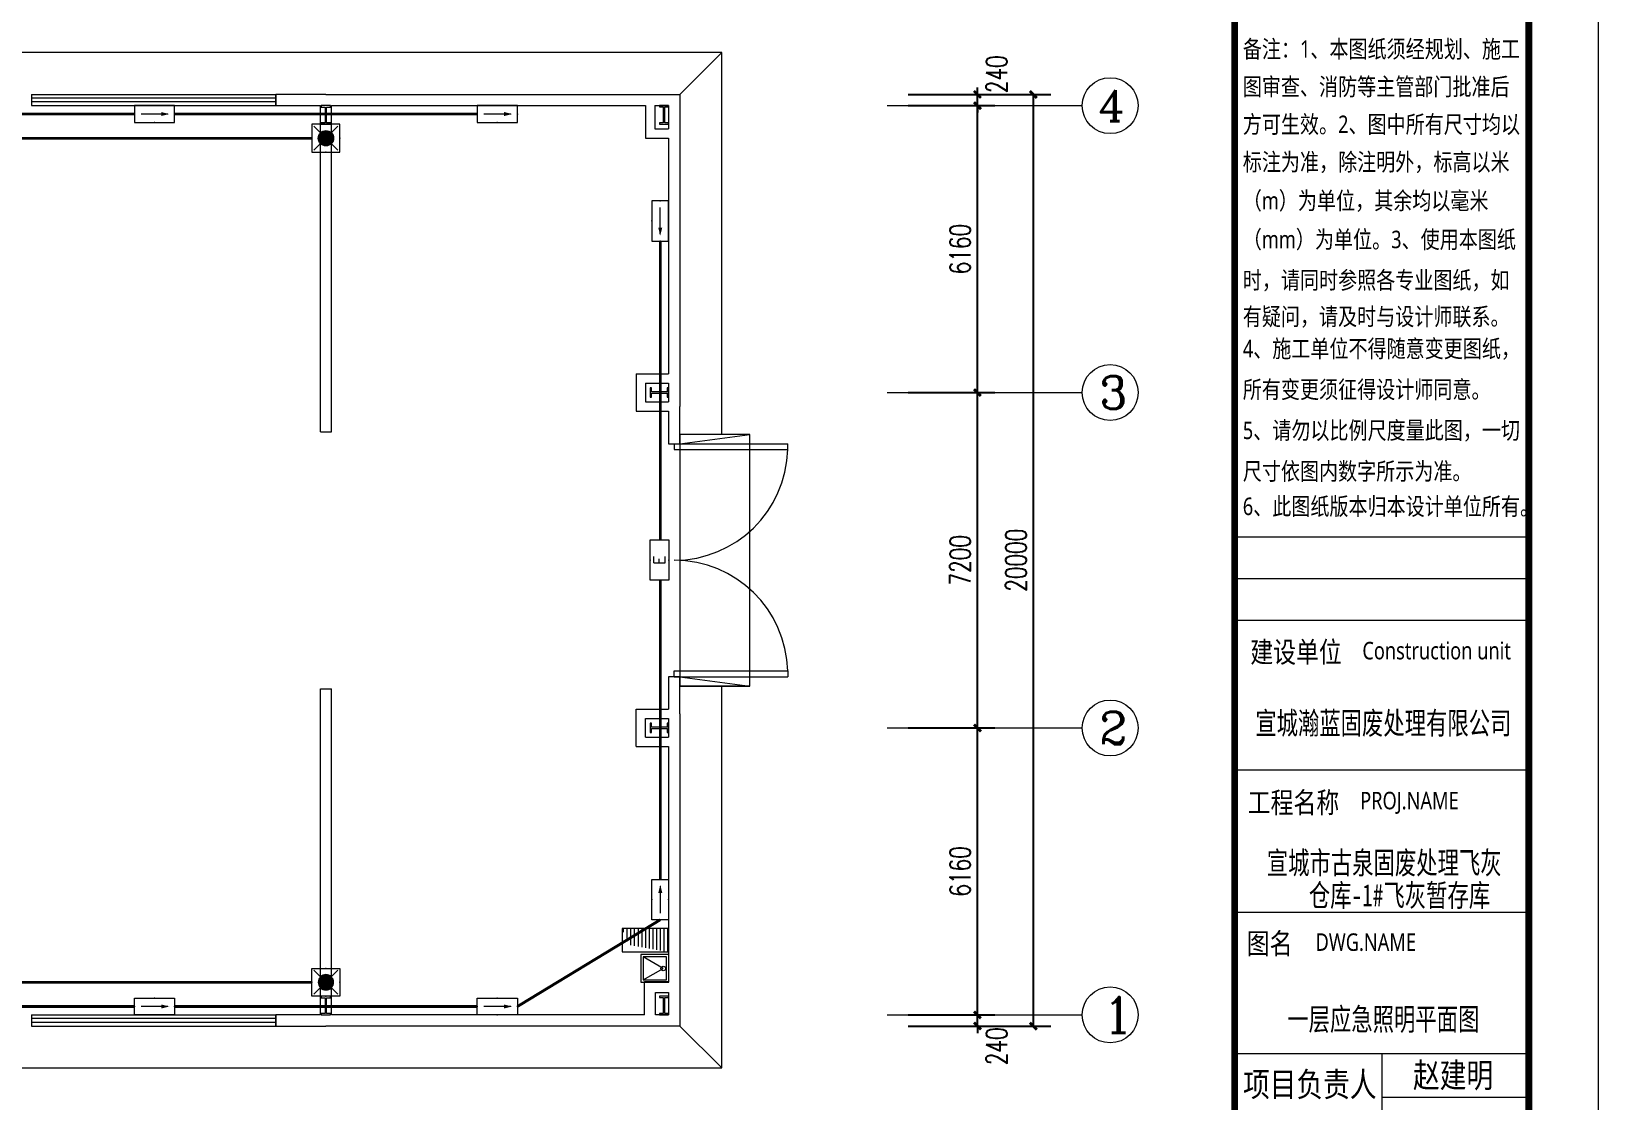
# Model space of a CAD drawing. Header units: inches. Extents: x -3272461 to -2504170, y 403793 to 1071042.
# Drawn here: x -2974356 to -2940702, y 657795 to 680750 of the extents above; entities that cross this region are included whole.
import ezdxf
from ezdxf.enums import TextEntityAlignment as Align

# ---------------------------------------------------------------- set-up
doc = ezdxf.new("R2010")
doc.units = ezdxf.units.IN
doc.header["$LTSCALE"] = 1000
doc.header["$MEASUREMENT"] = 0
doc.header["$PDSIZE"] = -5
doc.linetypes.add('DASH', pattern=[0.35, 0.25, -0.1])
doc.layers.get('0').update_dxf_attribs({"lineweight": 18})
for name, color, linetype, lineweight in [('0-TK', 4, 'Continuous', 18), ('AXIS', 30, 'Continuous', 18), ('EQUIP-照明', 3, 'Continuous', 18), ('jc', 8, 'Continuous', 18), ('PUB_TITLE', 153, 'Continuous', 18), ('TEL_TEXT', 7, 'Continuous', 18), ('WIRE-应急', 5, 'DASH', 18), ('图签文字', 4, 'Continuous', 18)]:
    doc.layers.add(name, color=color, linetype=linetype, lineweight=lineweight)
doc.styles.add('-黑体', font='', dxfattribs={"width": 0.7})
doc.styles.add('_TCH_AXIS', font='complex.shx', dxfattribs={"bigfont": 'gbcbig.shx'})
doc.styles.add('_TCH_DIM_T3', font='simplex.shx', dxfattribs={"width": 0.705882, "bigfont": 'gbcbig.shx'})
doc.styles.add('_TEL_DIM', font='simplex.shx', dxfattribs={"width": 0.8, "bigfont": 'hztxt.shx'})
doc.styles.get("Standard").update_dxf_attribs({"font": 'gbenor.shx', "bigfont": 'gbcbig.shx'})
doc.styles.add('建筑图签-黑', font='', dxfattribs={"width": 0.7})
doc.styles.get('-黑体').set_extended_font_data('微软雅黑')
doc.styles.get('建筑图签-黑').set_extended_font_data('黑体')
doc.dimstyles.new('_TCH_ARCH&&150', dxfattribs={"dimtxt": 446.25, "dimasz": 150, "dimexe": 375, "dimexo": 450, "dimgap": 150, "dimtad": 1, "dimdec": 0, "dimzin": 0, "dimdsep": 46, "dimtxsty": '_TCH_DIM_T3', "dimblk": 'ARCHTICK', "dimcen": 0.09, "dimdle": 300, "dimclrt": 7, "dimazin": 2, "dimtfac": 1, "dimtdec": 0, "dimtix": 1, "dimtmove": 2, "dimatfit": 3, "dimfxl": 1, "dimtolj": 1, "dimarcsym": 0})

# ---------------------------------------------------------------- blocks, each defined once
blk = doc.blocks.new('_ArchTick_0')
at = {"color": 0, "linetype": 'ByBlock'}
blk.add_lwpolyline([(-0.5, -0.5, 0.4, 0.4, 0), (0.5, 0.5, 0.4, 0.4, 0)], format="xyseb", dxfattribs=at)
blk = doc.blocks.new('*X224')
at = {"layer": 'AXIS', "color": 0, "lineweight": -2}
for p, q in [((-2955080, 679396), (-2952466, 679396)), ((-2952841, 659396), (-2952841, 679396)), ((-2955080, 659396), (-2952466, 659396))]:
    blk.add_line(p, q, dxfattribs=at)
at = {"layer": 'AXIS', "color": 0, "lineweight": -2, "xscale": 150, "yscale": 150, "zscale": 150}
for p, rotation in [((-2952841, 679396), 90), ((-2952841, 659396), 270)]:
    blk.add_blockref('_ArchTick_0', p, dxfattribs=dict(at, rotation=rotation))
at = {"layer": 'AXIS', "color": 7, "insert": (-2953214, 669396), "char_height": 446.2, "width": 2115, "attachment_point": 5, "rotation": 90, "style": '_TCH_DIM_T3'}
blk.add_mtext('20000', dxfattribs=at)
blk = doc.blocks.new('_ARCHTICK')
at = {"color": 0, "linetype": 'ByBlock', "const_width": 0.4}
blk.add_lwpolyline([(-0.5, -0.5), (0.5, 0.5)], dxfattribs=at)
blk = doc.blocks.new('*X225')
at = {"layer": 'AXIS', "color": 0, "lineweight": -2}
for p, q in [((-2955530, 659636), (-2953666, 659636)), ((-2954041, 659636), (-2954041, 659786)), ((-2954041, 659396), (-2954041, 659636)), ((-2955530, 659396), (-2953666, 659396)), ((-2954041, 659396), (-2954041, 659246))]:
    blk.add_line(p, q, dxfattribs=at)
at = {"layer": 'AXIS', "color": 0, "lineweight": -2, "xscale": 150, "yscale": 150, "zscale": 150}
for p, rotation in [((-2954041, 659636), 270), ((-2954041, 659396), 90)]:
    blk.add_blockref('_ArchTick_0', p, dxfattribs=dict(at, rotation=rotation))
at = {"layer": 'AXIS', "color": 7, "insert": (-2953629, 658962), "char_height": 446.2, "width": 1215, "attachment_point": 5, "rotation": 90, "style": '_TCH_DIM_T3'}
blk.add_mtext('240', dxfattribs=at)
blk = doc.blocks.new('*X226')
at = {"layer": 'AXIS', "color": 0, "lineweight": -2}
for p, q in [((-2955530, 665796), (-2953666, 665796)), ((-2954041, 659636), (-2954041, 665796)), ((-2955530, 659636), (-2953666, 659636))]:
    blk.add_line(p, q, dxfattribs=at)
at = {"layer": 'AXIS', "color": 0, "lineweight": -2, "xscale": 150, "yscale": 150, "zscale": 150}
for p, rotation in [((-2954041, 665796), 90), ((-2954041, 659636), 270)]:
    blk.add_blockref('_ArchTick_0', p, dxfattribs=dict(at, rotation=rotation))
at = {"layer": 'AXIS', "color": 7, "insert": (-2954414, 662716), "char_height": 446.2, "width": 1530, "attachment_point": 5, "rotation": 90, "style": '_TCH_DIM_T3'}
blk.add_mtext('6160', dxfattribs=at)
blk = doc.blocks.new('*X227')
at = {"layer": 'AXIS', "color": 0, "lineweight": -2}
for p, q in [((-2955530, 672996), (-2953666, 672996)), ((-2954041, 665796), (-2954041, 672996)), ((-2955530, 665796), (-2953666, 665796))]:
    blk.add_line(p, q, dxfattribs=at)
at = {"layer": 'AXIS', "color": 0, "lineweight": -2, "xscale": 150, "yscale": 150, "zscale": 150}
for p, rotation in [((-2954041, 672996), 90), ((-2954041, 665796), 270)]:
    blk.add_blockref('_ArchTick_0', p, dxfattribs=dict(at, rotation=rotation))
at = {"layer": 'AXIS', "color": 7, "insert": (-2954414, 669396), "char_height": 446.2, "width": 1665, "attachment_point": 5, "rotation": 90, "style": '_TCH_DIM_T3'}
blk.add_mtext('7200', dxfattribs=at)
blk = doc.blocks.new('*X228')
at = {"layer": 'AXIS', "color": 0, "lineweight": -2}
for p, q in [((-2955530, 679156), (-2953666, 679156)), ((-2954041, 672996), (-2954041, 679156)), ((-2955530, 672996), (-2953666, 672996))]:
    blk.add_line(p, q, dxfattribs=at)
at = {"layer": 'AXIS', "color": 0, "lineweight": -2, "xscale": 150, "yscale": 150, "zscale": 150}
for p, rotation in [((-2954041, 679156), 90), ((-2954041, 672996), 270)]:
    blk.add_blockref('_ArchTick_0', p, dxfattribs=dict(at, rotation=rotation))
at = {"layer": 'AXIS', "color": 7, "insert": (-2954414, 676076), "char_height": 446.2, "width": 1530, "attachment_point": 5, "rotation": 90, "style": '_TCH_DIM_T3'}
blk.add_mtext('6160', dxfattribs=at)
blk = doc.blocks.new('*X229')
at = {"layer": 'AXIS', "color": 0, "lineweight": -2}
for p, q in [((-2954041, 679396), (-2954041, 679546)), ((-2955530, 679396), (-2953666, 679396)), ((-2955530, 679156), (-2953666, 679156)), ((-2954041, 679156), (-2954041, 679396)), ((-2954041, 679156), (-2954041, 679006))]:
    blk.add_line(p, q, dxfattribs=at)
at = {"layer": 'AXIS', "color": 0, "lineweight": -2, "xscale": 150, "yscale": 150, "zscale": 150}
for p, rotation in [((-2954041, 679396), 270), ((-2954041, 679156), 90)]:
    blk.add_blockref('_ArchTick_0', p, dxfattribs=dict(at, rotation=rotation))
at = {"layer": 'AXIS', "color": 7, "insert": (-2953629, 679829), "char_height": 446.2, "width": 1215, "attachment_point": 5, "rotation": 90, "style": '_TCH_DIM_T3'}
blk.add_mtext('240', dxfattribs=at)
blk = doc.blocks.new('$equip$00001167')
for points in [[(-0.238, 0.137), (0.238, 0.137), (0.275, 0), (-0.275, 0)], [(-0.238, -0.137), (0.238, -0.137), (0.275, 0), (-0.275, 0)], [(-0.137, 0.238), (0.137, 0.238), (0.238, 0.137), (-0.238, 0.137)], [(0, 0.275), (-0.137, 0.238), (0.137, 0.238)], [(-0.137, -0.238), (0.137, -0.238), (0.238, -0.137), (-0.238, -0.137)], [(0, -0.275), (-0.137, -0.238), (0.137, -0.238)]]:
    blk.add_hatch(color=256).paths.add_polyline_path(points, flags=0)
for p, q in [((-0.429, 0.429), (0.429, -0.429)), ((-0.429, -0.429), (0.429, 0.429))]:
    blk.add_line(p, q)
blk.add_lwpolyline([(-0.5, 0.5), (-0.5, -0.5), (0.5, -0.5), (0.5, 0.5)], close=True)
blk.add_circle((0, 0), 0.275)
for p in [(-0.5, 0), (0, 0.5), (0.5, 0), (0, -0.5)]:
    blk.add_point(p)
at = {"flags": 1}
blk.add_attdef('A', (0, 0), '', height=0.00002, dxfattribs=at)
blk = doc.blocks.new('$equip$00001776')
for p, q in [((0.72, 0.66), (-0.72, 0.66)), ((-0.72, 0.66), (-0.72, 0)), ((0.72, 0), (0.72, 0.66)), ((-0.72, 0), (0.72, 0))]:
    blk.add_line(p, q)
for p in [(0, 0.66), (-0.72, 0.33), (0, 0), (0.72, 0.33)]:
    blk.add_point(p)
at = {"color": 7, "style": '_TEL_DIM'}
blk.add_attdef('$TEXT$', text='', height=0.4, dxfattribs=at).set_placement((0, 0.33), align=Align.MIDDLE_CENTER)
at = {"color": 7, "style": '_TEL_DIM', "flags": 1}
blk.add_attdef('A', text='', height=0.00002, dxfattribs=at).set_placement((0, 0), align=Align.MIDDLE_CENTER)
blk = doc.blocks.new('$equip$00001686')
blk.add_hatch(color=256).paths.add_polyline_path([(-0.24, 0.228), (-0.528, 0.3), (-0.24, 0.372)], flags=0)
for p, q in [((0.72, 0.6), (-0.72, 0.6)), ((-0.72, 0.6), (-0.72, 0)), ((0.72, 0), (0.72, 0.6)), ((-0.72, 0), (0.72, 0))]:
    blk.add_line(p, q)
at = {"color": 7}
blk.add_line((-0.48, 0.3), (0.48, 0.3), dxfattribs=at)
for p in [(0, 0.6), (-0.72, 0.3), (0, 0), (0.72, 0.3)]:
    blk.add_point(p)
at = {"layer": 'TEL_TEXT', "style": '_TEL_DIM', "flags": 1}
blk.add_attdef('A', text='', height=0.00002, dxfattribs=at).set_placement((0, 0), align=Align.MIDDLE_CENTER)
blk = doc.blocks.new('$WINLIB2D$00000001')
at = {"color": 0}
for points in [[(-0.5, 0.5), (-0.5, -0.5)], [(-0.5, 0.5), (0.5, 0.5)], [(0.5, -0.5), (0.5, 0.5)], [(0.5, 0.1667), (-0.5, 0.1667)], [(0.5, -0.1667), (-0.5, -0.1667)], [(-0.5, -0.5), (0.5, -0.5)]]:
    blk.add_lwpolyline(points, dxfattribs=at)
blk = doc.blocks.new('$DorLib2D$00000002')
for p, q in [((-0.5, 0), (-0.5, 0.4875)), ((-0.475, 0.4875), (-0.5, 0.4875)), ((-0.475, 0), (-0.475, 0.4875)), ((0.475, 0), (0.475, 0.4875)), ((0.475, 0.4875), (0.5, 0.4875)), ((0.5, 0), (0.5, 0.4875)), ((-0.5, 0), (-0.475, 0)), ((0.5, 0), (0.475, 0))]:
    blk.add_line(p, q)
at = {"lineweight": 13}
for centre, start, end in [((-0.4875, 0), 0, 88.53072), ((0.4875, 0), 91.46928, 180)]:
    blk.add_arc(centre, 0.4875, start, end, dxfattribs=at)

msp = doc.modelspace()

# ---------------------------------------------------------------- hatches: boundary and pattern name
at = {"layer": 'jc'}
h = msp.add_hatch(dxfattribs=at)
h.set_pattern_fill('ANSI31', color=256, style=0, pattern_type=0)
h.set_pattern_definition([(270, (0, 0), (79.375, -5e-14), [])])
h.paths.add_polyline_path([(-2960680.9, 661492), (-2960680.9, 660992), (-2961534.4, 661144.9), (-2961670.9, 661492)], flags=0)

# ---------------------------------------------------------------- linework, layer by layer
at = {"layer": '0-TK'}
for p, q in [((-2948516.4, 669901.6), (-2942202.2, 669901.6)), ((-2948516.4, 669007.5), (-2942202.2, 669007.5)), ((-2948516.4, 668113.4), (-2942202.2, 668113.4)), ((-2948516.4, 664894.6), (-2942202.2, 664894.6)), ((-2948516.4, 661841.4), (-2942202.2, 661841.4))]:
    msp.add_line(p, q, dxfattribs=at)
msp.add_lwpolyline([(-2948516.4, 639630.6, 144, 144, 0), (-2948516.4, 699630.6, 144, 144, 0)], format="xyseb", dxfattribs=at)
at = {"layer": 'AXIS'}
for p, q in [((-2955980.4, 679155.6), (-2951791.3, 679155.6)), ((-2955980.4, 672995.6), (-2951791.3, 672995.6)), ((-2955980.4, 665795.6), (-2951791.3, 665795.6)), ((-2955980.4, 659635.6), (-2951791.3, 659635.6))]:
    msp.add_line(p, q, dxfattribs=at)
for centre in [(-2951191.3, 679155.6), (-2951191.3, 672995.6), (-2951191.3, 665795.6), (-2951191.3, 659635.6)]:
    msp.add_circle(centre, 600, dxfattribs=at)
at = {"layer": 'jc'}
for p, q in [((-2968030.9, 679396.3), (-2969106.2, 679396.3)), ((-2969106.2, 679396.3), (-2969106.2, 679156.3)), ((-2969106.2, 679156.3), (-2968150.9, 679156.3)), ((-2968150.9, 672156.3), (-2968150.9, 679156.3)), ((-2967930.9, 679155.6), (-2968130.9, 679155.6)), ((-2968130.9, 679155.6), (-2968130.9, 679125.6)), ((-2968030.9, 679396.3), (-2961071.5, 679396.3)), ((-2967930.9, 679125.6), (-2967930.9, 679155.6)), ((-2967910.9, 672156.3), (-2967910.9, 679156.3)), ((-2967910.9, 679156.3), (-2961171.5, 679156.3)), ((-2961171.5, 679156.3), (-2961171.5, 678456.9)), ((-2961071.5, 679396.3), (-2960431.5, 679396.3)), ((-2960971.5, 679156.3), (-2960971.5, 678656.9)), ((-2960971.5, 679156.3), (-2960671.5, 679156.3)), ((-2960671.5, 679156.3), (-2960871.5, 679156.3)), ((-2960871.5, 679156.3), (-2960871.5, 679126.3)), ((-2960671.5, 679156.3), (-2960671.5, 678656.9)), ((-2960671.5, 679126.3), (-2960671.5, 679156.3)), ((-2960431.5, 679396.3), (-2960431.5, 678556.9)), ((-2968130.9, 679125.6), (-2968045.9, 679125.6)), ((-2968045.9, 679125.6), (-2968045.9, 678785.6)), ((-2968015.9, 678785.6), (-2968015.9, 679125.6)), ((-2968015.9, 679125.6), (-2967930.9, 679125.6)), ((-2960871.5, 679126.3), (-2960786.5, 679126.3)), ((-2960786.5, 679126.3), (-2960786.5, 678786.3)), ((-2960756.5, 678786.3), (-2960756.5, 679126.3)), ((-2960756.5, 679126.3), (-2960671.5, 679126.3)), ((-2968045.9, 678785.6), (-2968130.9, 678785.6)), ((-2968130.9, 678785.6), (-2968130.9, 678755.6)), ((-2968130.9, 678755.6), (-2967930.9, 678755.6)), ((-2967930.9, 678785.6), (-2968015.9, 678785.6)), ((-2967930.9, 678755.6), (-2967930.9, 678785.6)), ((-2960971.5, 678656.9), (-2960671.5, 678656.9)), ((-2960786.5, 678786.3), (-2960871.5, 678786.3)), ((-2960871.5, 678786.3), (-2960871.5, 678756.3)), ((-2960871.5, 678756.3), (-2960671.5, 678756.3)), ((-2960671.5, 678786.3), (-2960756.5, 678786.3)), ((-2960671.5, 678756.3), (-2960671.5, 678786.3)), ((-2960431.5, 678556.9), (-2960431.5, 673297.5)), ((-2961171.5, 678456.9), (-2960671.5, 678456.9)), ((-2960671.5, 678456.9), (-2960671.5, 673397.5)), ((-2961371.5, 673397.5), (-2960671.5, 673397.5)), ((-2961371.5, 673397.5), (-2961371.5, 672596.2)), ((-2961171.5, 673197.5), (-2960671.5, 673197.5)), ((-2961171.5, 673197.5), (-2961171.5, 672796.2)), ((-2961041.5, 673097.1), (-2961071.5, 673097.1)), ((-2961071.5, 673097.1), (-2961071.5, 672897.1)), ((-2961041.5, 673012.1), (-2961041.5, 673097.1)), ((-2960671.5, 673097.1), (-2960701.5, 673097.1)), ((-2960701.5, 673097.1), (-2960701.5, 673012.1)), ((-2960671.5, 673197.5), (-2960671.5, 672796.2)), ((-2960671.5, 672897.1), (-2960671.5, 673097.1)), ((-2960431.5, 673297.5), (-2960431.5, 672696.2)), ((-2961171.5, 672796.2), (-2960671.5, 672796.2)), ((-2961071.5, 672897.1), (-2961041.5, 672897.1)), ((-2960701.5, 673012.1), (-2961041.5, 673012.1)), ((-2961041.5, 672897.1), (-2961041.5, 672982.1)), ((-2961041.5, 672982.1), (-2960701.5, 672982.1)), ((-2960701.5, 672982.1), (-2960701.5, 672897.1)), ((-2960701.5, 672897.1), (-2960671.5, 672897.1)), ((-2961371.5, 672596.2), (-2960671.5, 672596.2)), ((-2960671.5, 672596.2), (-2960671.5, 671896.3)), ((-2960431.5, 671896.3), (-2960431.5, 672696.2)), ((-2968150.9, 672156.3), (-2967910.9, 672156.3)), ((-2960671.5, 671896.3), (-2960431.5, 671896.3)), ((-2960431.5, 671896.3), (-2960431.5, 666896.3)), ((-2960431.5, 666896.3), (-2960671.5, 666896.3)), ((-2960671.5, 666896.3), (-2960671.5, 666196.3)), ((-2960431.5, 666096.3), (-2960431.5, 666896.3)), ((-2968150.9, 659636.3), (-2968150.9, 666636.3)), ((-2968150.9, 666636.3), (-2967910.9, 666636.3)), ((-2967910.9, 659636.3), (-2967910.9, 666636.3)), ((-2961371.5, 666196.3), (-2960671.5, 666196.3)), ((-2961371.5, 665395), (-2961371.5, 666196.3)), ((-2960431.5, 666096.3), (-2960431.5, 665495)), ((-2961171.5, 665996.3), (-2960671.5, 665996.3)), ((-2961171.5, 665595), (-2961171.5, 665996.3)), ((-2961071.5, 665896.3), (-2961071.5, 665696.3)), ((-2961041.5, 665896.3), (-2961071.5, 665896.3)), ((-2961071.5, 665696.3), (-2961041.5, 665696.3)), ((-2961041.5, 665811.3), (-2961041.5, 665896.3)), ((-2960701.5, 665811.3), (-2961041.5, 665811.3)), ((-2961041.5, 665696.3), (-2961041.5, 665781.3)), ((-2961041.5, 665781.3), (-2960701.5, 665781.3)), ((-2960671.5, 665896.3), (-2960701.5, 665896.3)), ((-2960701.5, 665896.3), (-2960701.5, 665811.3)), ((-2960701.5, 665781.3), (-2960701.5, 665696.3)), ((-2960701.5, 665696.3), (-2960671.5, 665696.3)), ((-2960671.5, 665996.3), (-2960671.5, 665595)), ((-2960671.5, 665696.3), (-2960671.5, 665896.3)), ((-2961371.5, 665395), (-2960671.5, 665395)), ((-2961171.5, 665595), (-2960671.5, 665595)), ((-2960671.5, 665395), (-2960671.5, 660355.6)), ((-2960431.5, 665495), (-2960431.5, 660235.6)), ((-2961191.5, 659636.3), (-2961191.5, 660355.6)), ((-2961191.5, 660355.6), (-2960671.5, 660355.6)), ((-2967930.9, 660035.6), (-2968130.9, 660035.6)), ((-2968130.9, 660035.6), (-2968130.9, 660005.6)), ((-2968130.9, 660005.6), (-2968045.9, 660005.6)), ((-2968045.9, 660005.6), (-2968045.9, 659665.6)), ((-2968015.9, 659665.6), (-2968015.9, 660005.6)), ((-2968015.9, 660005.6), (-2967930.9, 660005.6)), ((-2967930.9, 660005.6), (-2967930.9, 660035.6)), ((-2960951.5, 659636.3), (-2960951.5, 660115.6)), ((-2960951.5, 660115.6), (-2960671.5, 660115.6)), ((-2960671.5, 660036.3), (-2960871.5, 660036.3)), ((-2960871.5, 660036.3), (-2960871.5, 660006.3)), ((-2960871.5, 660006.3), (-2960786.5, 660006.3)), ((-2960786.5, 660006.3), (-2960786.5, 659666.3)), ((-2960756.5, 659666.3), (-2960756.5, 660006.3)), ((-2960756.5, 660006.3), (-2960671.5, 660006.3)), ((-2960671.5, 660115.6), (-2960671.5, 659636.3)), ((-2960671.5, 660006.3), (-2960671.5, 660036.3)), ((-2960431.5, 660235.6), (-2960431.5, 659396.3)), ((-2968150.9, 659636.3), (-2969106.2, 659636.3)), ((-2969106.2, 659636.3), (-2969106.2, 659396.3)), ((-2968045.9, 659665.6), (-2968130.9, 659665.6)), ((-2968130.9, 659665.6), (-2968130.9, 659635.6)), ((-2968130.9, 659635.6), (-2967930.9, 659635.6)), ((-2967930.9, 659665.6), (-2968015.9, 659665.6)), ((-2967930.9, 659635.6), (-2967930.9, 659665.6)), ((-2961191.5, 659636.3), (-2967910.9, 659636.3)), ((-2960671.5, 659636.3), (-2960951.5, 659636.3)), ((-2960786.5, 659666.3), (-2960871.5, 659666.3)), ((-2960871.5, 659666.3), (-2960871.5, 659636.3)), ((-2960871.5, 659636.3), (-2960671.5, 659636.3)), ((-2960671.5, 659666.3), (-2960756.5, 659666.3)), ((-2960671.5, 659636.3), (-2960671.5, 659666.3)), ((-2969106.2, 659396.3), (-2968030.9, 659396.3)), ((-2961071.5, 659396.3), (-2968030.9, 659396.3)), ((-2960431.5, 659396.3), (-2961071.5, 659396.3))]:
    msp.add_line(p, q, dxfattribs=at)
for points in [[(-2959531.5, 672096.3), (-2959530.9, 680296.3), (-3013331.5, 680296.3), (-3013331.5, 672096.3)], [(-2959530.9, 680296.3), (-2960431.5, 679396.3)], [(-3013331.5, 666696.3), (-3013331.5, 658496.3), (-2959531.5, 658496.3), (-2959531.5, 666696.3)], [(-2961220.9, 660385.6), (-2960787.6, 660635.6), (-2961220.9, 660885.6)], [(-2959531.5, 658496.3), (-2960431.5, 659396.3)]]:
    msp.add_lwpolyline(points, dxfattribs=at)
for points in [[(-2958930.9, 672096.3), (-2960430.9, 672096.3), (-2960430.9, 671896.3)], [(-2958930.9, 666696.3), (-2958930.9, 672096.3), (-2960430.9, 672096.3), (-2960430.9, 666696.3)], [(-2958930.9, 666696.3), (-2960430.9, 666696.3), (-2960430.9, 666896.3)], [(-2961670.9, 660992), (-2960680.9, 660992), (-2960680.9, 661492), (-2961670.9, 661492)], [(-2960670.9, 660335.6), (-2960670.9, 660935.6), (-2961270.9, 660935.6), (-2961270.9, 660335.6)], [(-2960720.9, 660385.6), (-2960720.9, 660885.6), (-2961220.9, 660885.6), (-2961220.9, 660385.6)]]:
    msp.add_lwpolyline(points, close=True, dxfattribs=at)
msp.add_circle((-2960787.6, 660632.3), 50, dxfattribs=at)
at = {"layer": 'PUB_TITLE'}
for p, q in [((-2948516.4, 658806.8), (-2942202.2, 658806.8)), ((-2948516.4, 658806.8), (-2942202.2, 658806.8)), ((-2948516.4, 658806.8), (-2942202.2, 658806.8)), ((-2945359.3, 658806.8), (-2945359.3, 639630.6)), ((-2945359.3, 657866.6), (-2942202.2, 657866.6))]:
    msp.add_line(p, q, dxfattribs=at)
msp.add_lwpolyline([(-2940702.2, 638130.6), (-2940702.2, 701130.6), (-3029802.2, 701130.6), (-3029802.2, 638130.6)], close=True, dxfattribs=at)
msp.add_lwpolyline([(-2942202.2, 639630.6, 150, 150, 0), (-2942202.2, 699630.6, 150, 150, 0), (-3026052.2, 699630.6, 150, 150, 0), (-3026052.2, 639630.6, 150, 150, 0)], format="xyseb", close=True, dxfattribs=at)
at = {"layer": 'WIRE-应急', "linetype": 'DASH'}
for points in [[(-2972142.9, 678975, 60, 60, 0), (-2978638.9, 678975, 60, 60, 0)], [(-2964782.9, 678975, 60, 60, 0), (-2971278.9, 678975, 60, 60, 0)], [(-2968330.9, 678455.6, 60, 60, 0), (-2975090.9, 678455.6, 60, 60, 0)], [(-2960851.5, 669832.2, 60, 60, 0), (-2960851.5, 676249.4, 60, 60, 0)], [(-2960851.5, 662541.9, 60, 60, 0), (-2960851.5, 668968.2, 60, 60, 0)], [(-2960851.5, 661677.9, 60, 60, 0), (-2963918.9, 659816.3, 60, 60, 0)], [(-2968330.9, 660335.6, 60, 60, 0), (-2975090.9, 660335.6, 60, 60, 0)], [(-2972142.9, 659816.3, 60, 60, 0), (-2978638.9, 659816.3, 60, 60, 0)], [(-2964782.9, 659816.3, 60, 60, 0), (-2971278.9, 659816.3, 60, 60, 0)]]:
    msp.add_lwpolyline(points, format="xyseb", dxfattribs=at)

# ---------------------------------------------------------------- block references
at = {"layer": 'EQUIP-照明', "yscale": 599.9999999999995, "zscale": 599.9999999999995}
for name, p, xscale, rotation in [('$equip$00001686', (-2971710.9, 679155), 599.9999999999995, 180), ('$equip$00001686', (-2964350.9, 679155), 599.9999999999995, 180), ('$equip$00001167', (-2968030.9, 678455.6), 599.9999999999995, 270), ('$equip$00001686', (-2960671.5, 676681.4), 599.9999999999995, 90), ('$equip$00001686', (-2960671.5, 662109.9), -599.9999999999995, 90), ('$equip$00001167', (-2968030.9, 660335.6), -599.9999999999995, 270)]:
    msp.add_blockref(name, p, dxfattribs=dict(at, xscale=xscale, rotation=rotation))
at = {"layer": 'EQUIP-照明'}
ref = msp.add_blockref('$equip$00001776', (-2961066.3, 669400.2), dxfattribs=dict(at, xscale=-599.9999999999995, yscale=599.9999999999995, zscale=599.9999999999995, rotation=270))
ref.add_attrib('$TEXT$', 'E', dxfattribs={"layer": '0', "color": 7, "height": 240, "rotation": 90, "style": '_TEL_DIM'}).set_placement((-2960868.3, 669400.2), align=Align.MIDDLE_CENTER)
at = {"layer": 'EQUIP-照明', "xscale": -599.9999999999995, "yscale": 599.9999999999995, "zscale": 599.9999999999995}
for p in [(-2971710.9, 659636.3), (-2964350.9, 659636.3)]:
    msp.add_blockref('$equip$00001686', p, dxfattribs=at)
at = {"layer": 'jc', "xscale": 5250, "yscale": 240, "zscale": 240}
msp.add_blockref('$WINLIB2D$00000001', (-2971731.2, 679276.3), dxfattribs=at)
at = {"layer": 'jc', "zscale": 240}
for name, p, xscale, yscale, rotation in [('$DorLib2D$00000002', (-2960551.5, 669396.3), 5000, 5000, 270), ('$WINLIB2D$00000001', (-2971731.2, 659516.3), -5250, -240, 180)]:
    msp.add_blockref(name, p, dxfattribs=dict(at, xscale=xscale, yscale=yscale, rotation=rotation))

# ---------------------------------------------------------------- texts
at = {"style": '-黑体', "width": 0.8}
for s, height, p in [('备注：1、本图纸须经规划、施工', 375, (-2948343.2, 680370.8)), ('图审查、消防等主管部门批准后', 375, (-2948343.2, 679562.8)), ('方可生效。2、图中所有尺寸均以', 375, (-2948343.2, 678754.7)), ('标注为准，除注明外，标高以米', 375, (-2948343.2, 677946.7)), ('（m）为单位，其余均以毫米', 375, (-2948343.2, 677115)), ('（mm）为单位。3、使用本图纸', 375, (-2948343.2, 676283.2)), ('时，请同时参照各专业图纸，如', 375, (-2948343.2, 675409.8)), ('有疑问，请及时与设计师联系。', 375, (-2948343.2, 674627.3)), ('4、施工单位不得随意变更图纸，', 375, (-2948343.2, 673939.1)), ('所有变更须征得设计师同意。', 375, (-2948343.2, 673061.9)), ('5、请勿以比例尺度量此图，一切', 375, (-2948343.2, 672184.8)), ('尺寸依图内数字所示为准。', 375, (-2948343.2, 671307.6)), ('6、此图纸版本归本设计单位所有。', 375, (-2948343.2, 670553.1)), ('建设单位', 450, (-2948182, 667424.9)), ('工程名称', 450, (-2948237.7, 664195.1)), ('PROJ.NAME', 375, (-2945822.3, 664237.1)), ('图名', 450, (-2948259, 661168.8)), ('DWG.NAME', 375, (-2946781.4, 661198.3)), ('赵建明', 525, (-2944686.4, 658339.7)), ('项目负责人', 525, (-2948336.4, 658144.8))]:
    msp.add_text(s, height=height, dxfattribs=at).set_placement(p, align=Align.MIDDLE_LEFT)
at = {"insert": (-2945776.1, 667453.2), "char_height": 375, "width": 4915.503, "attachment_point": 4, "style": '-黑体'}
msp.add_mtext('{\\W0.8;Construction unit  }', dxfattribs=at)
at = {"layer": 'AXIS', "color": 7, "style": '_TCH_AXIS'}
for s, height, p in [('4', 668.2, (-2951445.8, 678821.5)), ('3', 698.9, (-2951424.2, 672646.2)), ('2', 698.9, (-2951424.2, 665446.2)), ('1', 772.1, (-2951356.7, 659249.6))]:
    msp.add_text(s, height=height, dxfattribs=at).set_placement(p)
at = {"layer": '图签文字', "color": 1, "style": '建筑图签-黑', "width": 0.7}
for s, p in [('宣城瀚蓝固废处理有限公司', (-2945325.5, 665660.3)), ('宣城市古泉固废处理飞灰', (-2945306.6, 662661))]:
    msp.add_text(s, height=480, dxfattribs=at).set_placement(p, align=Align.CENTER)
at = {"layer": '图签文字', "color": 4, "style": '建筑图签-黑', "width": 0.7}
msp.add_text('一层应急照明平面图', height=480, dxfattribs=at).set_placement((-2945325.5, 659303.7), align=Align.CENTER)
at = {"layer": '图签文字', "color": 1, "insert": (-2944978.9, 661907.9), "char_height": 480, "width": 6132.944, "attachment_point": 8, "style": '建筑图签-黑'}
msp.add_mtext('仓库-1#飞灰暂存库   ', dxfattribs=at)

# ---------------------------------------------------------------- dimensions: what is measured, and where the dimension line sits
at = {"layer": 'AXIS'}
for base, p1, p2, picture, middle in [((-2954041.3, 679395.6), (-2955980.4, 679155.6), (-2955980.4, 679395.6), '*X229', (-2953628.8, 679829.1)), ((-2954041.3, 659635.6), (-2955980.4, 659395.6), (-2955980.4, 659635.6), '*X225', (-2953628.8, 658962.1))]:
    dim = msp.add_linear_dim(base=base, p1=p1, p2=p2, angle=90, dimstyle='_TCH_ARCH&&150', override={"dimsah": 1, "dimtzin": 0}, dxfattribs=at)
    dim.commit()
    dim.dimension.update_dxf_attribs({"geometry": picture, "text_midpoint": middle, "dimtype": 160})
for base, p1, p2, picture, middle in [((-2952841.3, 679395.6), (-2955530.4, 659395.6), (-2955530.4, 679395.6), '*X224', (-2953214.4, 669395.6)), ((-2954041.3, 679155.6), (-2955980.4, 672995.6), (-2955980.4, 679155.6), '*X228', (-2954414.4, 676075.6)), ((-2954041.3, 672995.6), (-2955980.4, 665795.6), (-2955980.4, 672995.6), '*X227', (-2954414.4, 669395.6)), ((-2954041.3, 665795.6), (-2955980.4, 659635.6), (-2955980.4, 665795.6), '*X226', (-2954414.4, 662715.6))]:
    dim = msp.add_linear_dim(base=base, p1=p1, p2=p2, angle=90, dimstyle='_TCH_ARCH&&150', override={"dimsah": 1, "dimtzin": 0}, dxfattribs=at)
    dim.commit()
    dim.dimension.update_dxf_attribs({"geometry": picture, "text_midpoint": middle})

doc.saveas('drawing.dxf')
